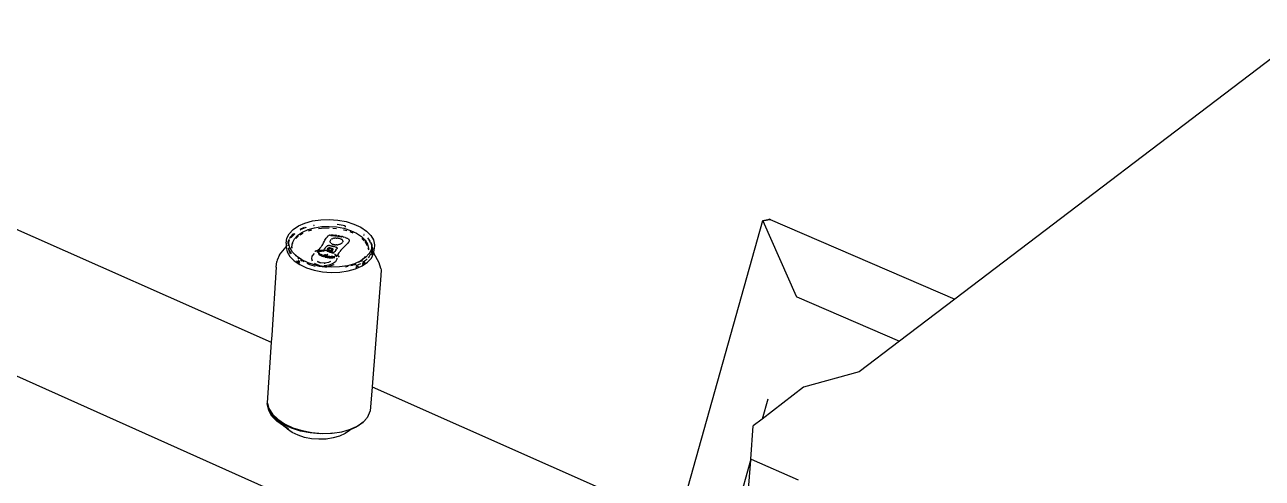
# Model space of a CAD drawing. Header units: millimetres. Extents: x -650 to 3773, y 316 to 2389.
# Drawn here: x 1752.4 to 1834.4, y 729.5 to 759.5 of the extents above; entities that cross this region are included whole.
import ezdxf

# ---------------------------------------------------------------- set-up
doc = ezdxf.new("R2010")
doc.units = ezdxf.units.MM

# ---------------------------------------------------------------- blocks, each defined once
blk = doc.blocks.new('A$Cc7a5da99')
for p, q in [((571.636, 456.49), (649.039, 422.26)), ((679.486, 398.88), (563.181, 450.852)), ((722.196, 446.259), (694.34, 425.111)), ((650.232, 429.441), (650.489, 429.715)), ((650.489, 429.715), (650.841, 429.953)), ((650.841, 429.953), (651.274, 430.145)), ((651.321, 429.861), (650.948, 429.695)), ((650.951, 429.738), (651.244, 429.87)), ((650.966, 429.681), (650.952, 429.675)), ((650.98, 429.68), (650.956, 429.669)), ((651.104, 429.549), (651.48, 429.716)), ((651.274, 430.145), (651.772, 430.284)), ((651.339, 429.866), (651.321, 429.861)), ((651.48, 429.716), (651.911, 429.837)), ((651.514, 429.635), (651.719, 429.692)), ((651.772, 430.284), (652.315, 430.365)), ((651.87, 429.982), (651.831, 429.976)), ((651.879, 429.979), (651.833, 429.972)), ((651.911, 429.837), (652.383, 429.908)), ((652.172, 429.784), (652.376, 429.814)), ((652.315, 430.365), (652.883, 430.385)), ((652.376, 429.814), (652.869, 429.832)), ((652.383, 429.908), (652.876, 429.925)), ((652.869, 429.832), (652.873, 429.831)), ((652.876, 429.925), (653.371, 429.888)), ((652.883, 430.385), (653.454, 430.343)), ((653.13, 429.812), (653.355, 429.795)), ((653.371, 429.888), (653.85, 429.799)), ((653.418, 430.051), (653.413, 430.051)), ((653.931, 429.955), (653.418, 430.051)), ((653.454, 430.343), (654.006, 430.24)), ((653.821, 429.709), (653.843, 429.705)), ((653.843, 429.705), (654.041, 429.644)), ((653.85, 429.799), (654.294, 429.66)), ((653.922, 429.926), (653.972, 429.911)), ((653.943, 429.925), (653.923, 429.929)), ((653.951, 429.927), (653.924, 429.932)), ((653.966, 429.918), (653.943, 429.925)), ((653.959, 429.925), (653.951, 429.927)), ((654.006, 430.24), (654.518, 430.08)), ((654.518, 430.08), (654.97, 429.871)), ((654.97, 429.871), (655.346, 429.618)), ((681.6, 430.292), (675.984, 410.345)), ((681.6, 430.292), (681.934, 430.361)), ((681.602, 430.285), (681.604, 430.284)), ((681.934, 430.361), (681.604, 430.285)), ((681.604, 430.284), (683.814, 425.301)), ((682.084, 430.395), (681.934, 430.361)), ((681.934, 430.361), (682.09, 430.392)), ((682.084, 430.395), (682.09, 430.392)), ((682.09, 430.392), (682.095, 430.393)), ((682.09, 430.392), (682.097, 430.389)), ((682.095, 430.393), (682.097, 430.389)), ((682.097, 430.389), (694.34, 425.111)), ((650.038, 428.825), (650.08, 429.14)), ((650.08, 429.14), (650.232, 429.441)), ((650.158, 428.784), (650.164, 428.872)), ((650.164, 428.872), (650.16, 428.865)), ((650.235, 429.013), (650.164, 428.875)), ((650.164, 428.875), (650.167, 428.917)), ((650.164, 428.875), (650.171, 428.893)), ((650.164, 428.875), (650.164, 428.872)), ((650.167, 428.917), (650.24, 429.08)), ((650.184, 428.872), (650.17, 428.768)), ((650.236, 429.021), (650.171, 428.893)), ((650.232, 428.967), (650.184, 428.872)), ((650.261, 429.127), (650.295, 429.204)), ((650.295, 429.204), (650.491, 429.426)), ((650.318, 429.182), (650.304, 429.155)), ((650.556, 429.42), (650.314, 429.162)), ((650.565, 429.446), (650.318, 429.182)), ((650.576, 429.422), (650.361, 429.193)), ((650.443, 428.844), (650.575, 429.105)), ((650.612, 429.458), (650.556, 429.42)), ((650.575, 429.105), (650.799, 429.343)), ((650.588, 429.43), (650.576, 429.422)), ((650.676, 429.126), (650.792, 429.25)), ((650.792, 429.25), (650.845, 429.286)), ((650.799, 429.343), (651.104, 429.549)), ((650.956, 429.36), (651.097, 429.456)), ((651.097, 429.456), (651.147, 429.478)), ((652.511, 428.838), (652.559, 428.938)), ((652.559, 428.938), (652.6, 429.011)), ((652.6, 429.011), (652.641, 429.075)), ((652.641, 429.075), (652.688, 429.151)), ((652.688, 429.151), (652.735, 429.223)), ((652.738, 429.226), (652.735, 429.223)), ((652.778, 429.277), (652.738, 429.226)), ((652.778, 429.277), (652.814, 429.31)), ((652.849, 429.329), (652.814, 429.31)), ((652.849, 429.329), (652.891, 429.342)), ((652.945, 429.355), (652.891, 429.342)), ((652.941, 428.889), (652.931, 428.912)), ((652.935, 428.913), (652.939, 428.949)), ((652.941, 428.889), (652.935, 428.913)), ((652.94, 428.951), (652.939, 428.949)), ((652.94, 428.956), (652.956, 428.994)), ((652.94, 428.956), (652.94, 428.951)), ((652.942, 428.886), (652.941, 428.889)), ((652.942, 428.886), (652.959, 428.857)), ((652.945, 429.355), (653.027, 429.362)), ((652.956, 428.994), (652.982, 429.034)), ((652.989, 428.821), (652.959, 428.857)), ((652.982, 429.034), (652.984, 429.038)), ((652.984, 429.038), (653.021, 429.072)), ((653.142, 429.317), (652.993, 429.316)), ((652.993, 429.316), (653.145, 429.315)), ((653.069, 429.1), (653.021, 429.072)), ((653.149, 429.355), (653.027, 429.362)), ((653.069, 429.1), (653.124, 429.121)), ((653.185, 429.138), (653.124, 429.121)), ((653.142, 429.317), (653.263, 429.3)), ((653.145, 429.315), (653.263, 429.3)), ((653.149, 429.355), (653.28, 429.34)), ((653.185, 429.138), (653.232, 429.149)), ((653.271, 429.154), (653.232, 429.149)), ((653.263, 429.3), (653.363, 429.291)), ((653.378, 429.287), (653.263, 429.3)), ((653.334, 429.156), (653.271, 429.154)), ((653.386, 429.327), (653.28, 429.34)), ((653.334, 429.156), (653.411, 429.156)), ((653.363, 429.291), (653.446, 429.284)), ((653.465, 429.275), (653.378, 429.287)), ((653.386, 429.327), (653.474, 429.312)), ((653.473, 429.149), (653.411, 429.156)), ((653.446, 429.284), (653.516, 429.275)), ((653.539, 429.261), (653.465, 429.275)), ((653.473, 429.149), (653.526, 429.138)), ((653.551, 429.297), (653.474, 429.312)), ((653.516, 429.275), (653.575, 429.26)), ((653.526, 429.138), (653.576, 429.126)), ((653.606, 429.246), (653.539, 429.261)), ((653.551, 429.297), (653.688, 429.266)), ((653.575, 429.26), (653.636, 429.247)), ((653.629, 429.106), (653.576, 429.126)), ((653.672, 429.23), (653.606, 429.246)), ((653.629, 429.106), (653.683, 429.077)), ((653.636, 429.247), (653.699, 429.228)), ((653.743, 429.212), (653.672, 429.23)), ((653.715, 429.057), (653.682, 429.08)), ((653.715, 429.057), (653.683, 429.077)), ((653.762, 429.247), (653.688, 429.266)), ((653.743, 429.212), (653.699, 429.228)), ((653.725, 429.051), (653.715, 429.057)), ((653.729, 429.047), (653.725, 429.051)), ((653.727, 429.075), (653.737, 429.061)), ((653.727, 429.075), (653.734, 429.061)), ((653.732, 429.045), (653.729, 429.047)), ((653.735, 429.042), (653.732, 429.045)), ((653.734, 429.061), (653.737, 429.061)), ((653.734, 429.061), (653.737, 429.061)), ((653.746, 429.032), (653.735, 429.042)), ((653.735, 429.042), (653.758, 429.016)), ((653.735, 428.836), (653.769, 428.873)), ((653.737, 429.061), (653.748, 429.056)), ((653.758, 429.016), (653.746, 429.032)), ((653.758, 429.016), (653.762, 429.011)), ((653.762, 429.247), (653.842, 429.223)), ((653.762, 429.011), (653.765, 429.006)), ((653.782, 428.976), (653.765, 429.006)), ((653.769, 428.873), (653.77, 428.875)), ((653.77, 428.875), (653.772, 428.878)), ((653.772, 428.878), (653.79, 428.913)), ((653.782, 428.976), (653.785, 428.971)), ((653.785, 428.971), (653.792, 428.946)), ((653.79, 428.913), (653.789, 428.908)), ((653.791, 428.915), (653.79, 428.913)), ((653.793, 428.939), (653.791, 428.915)), ((653.792, 428.942), (653.792, 428.946)), ((653.793, 428.939), (653.792, 428.942)), ((653.935, 429.191), (653.842, 429.223)), ((653.935, 429.191), (654.045, 429.15)), ((654.141, 429.108), (654.045, 429.15)), ((654.164, 428.877), (654.104, 428.809)), ((654.141, 429.108), (654.189, 429.072)), ((654.164, 428.877), (654.202, 428.928)), ((654.21, 429.041), (654.189, 429.072)), ((654.205, 428.933), (654.202, 428.928)), ((654.205, 428.933), (654.223, 428.97)), ((654.213, 429.037), (654.21, 429.041)), ((654.213, 429.037), (654.225, 429.012)), ((654.223, 428.97), (654.225, 428.977)), ((654.225, 429.012), (654.226, 429.005)), ((654.225, 428.977), (654.226, 429.005)), ((654.254, 429.577), (654.288, 429.567)), ((654.288, 429.567), (654.437, 429.498)), ((654.294, 429.66), (654.687, 429.478)), ((654.687, 429.478), (655.013, 429.259)), ((655.013, 429.259), (655.259, 429.011)), ((655.046, 429.125), (655.205, 428.965)), ((655.197, 429.382), (655.172, 429.398)), ((655.173, 429.343), (655.176, 429.342)), ((655.176, 429.342), (655.203, 429.316)), ((655.199, 429.348), (655.186, 429.357)), ((655.197, 429.359), (655.191, 429.363)), ((655.248, 428.922), (655.252, 428.918)), ((655.252, 428.918), (655.404, 428.661)), ((655.259, 429.011), (655.417, 428.744)), ((655.346, 429.618), (655.63, 429.333)), ((655.513, 429.078), (655.429, 429.163)), ((655.519, 429.051), (655.455, 429.116)), ((655.498, 429.056), (655.476, 429.079)), ((655.624, 428.843), (655.498, 429.056)), ((655.591, 428.947), (655.513, 429.078)), ((655.603, 428.909), (655.519, 429.051)), ((655.63, 429.333), (655.812, 429.026)), ((655.688, 428.783), (655.64, 428.865)), ((655.812, 429.026), (655.884, 428.708)), ((649.594, 428.051), (649.436, 427.698)), ((649.594, 428.051), (650.021, 428.582)), ((650.021, 428.582), (650.019, 428.56)), ((650.019, 428.56), (650.09, 428.242)), ((650.038, 428.825), (650.021, 428.582)), ((650.076, 428.651), (650.021, 428.582)), ((650.09, 428.242), (650.27, 427.934)), ((650.141, 428.509), (650.14, 428.502)), ((650.157, 428.51), (650.188, 428.371)), ((650.163, 428.804), (650.16, 428.774)), ((650.16, 428.772), (650.16, 428.774)), ((650.17, 428.768), (650.163, 428.759)), ((650.17, 428.768), (650.167, 428.742)), ((650.202, 428.808), (650.17, 428.768)), ((650.175, 428.706), (650.199, 428.759)), ((650.232, 428.31), (650.175, 428.511)), ((650.19, 428.636), (650.199, 428.759)), ((650.199, 428.759), (650.202, 428.808)), ((650.199, 428.759), (650.21, 428.785)), ((650.202, 428.808), (650.203, 428.818)), ((650.205, 428.811), (650.202, 428.808)), ((650.205, 428.811), (650.203, 428.818)), ((650.217, 428.826), (650.205, 428.811)), ((650.211, 428.787), (650.205, 428.811)), ((650.21, 428.785), (650.211, 428.787)), ((650.27, 428.519), (650.21, 428.785)), ((650.256, 428.32), (650.213, 428.514)), ((650.328, 428.16), (650.232, 428.31)), ((650.245, 428.209), (650.284, 428.142)), ((650.38, 428.107), (650.256, 428.32)), ((650.439, 428.228), (650.27, 428.519)), ((650.4, 428.477), (650.437, 428.751)), ((650.407, 428.57), (650.4, 428.477)), ((650.407, 428.57), (650.443, 428.844)), ((650.437, 428.751), (650.472, 428.82)), ((650.696, 427.969), (650.439, 428.228)), ((650.478, 428.833), (650.486, 428.848)), ((651.748, 427.959), (651.897, 428.125)), ((651.938, 428.283), (651.982, 428.294)), ((651.938, 428.283), (651.982, 428.294)), ((651.938, 428.283), (651.982, 428.294)), ((651.982, 428.294), (651.939, 428.281)), ((651.983, 428.292), (651.939, 428.281)), ((651.982, 428.294), (652.03, 428.313)), ((651.982, 428.294), (652.03, 428.313)), ((651.982, 428.294), (652.03, 428.313)), ((652.03, 428.313), (651.983, 428.292)), ((652.031, 428.312), (651.983, 428.292)), ((652.03, 428.313), (652.095, 428.328)), ((652.095, 428.328), (652.031, 428.312)), ((652.096, 428.327), (652.031, 428.312)), ((652.081, 428.226), (652.118, 428.237)), ((652.119, 428.237), (652.081, 428.226)), ((652.082, 428.226), (652.119, 428.237)), ((652.082, 428.226), (652.118, 428.237)), ((652.119, 428.235), (652.082, 428.224)), ((652.119, 428.235), (652.082, 428.226)), ((652.095, 428.328), (652.142, 428.339)), ((652.095, 428.328), (652.142, 428.339)), ((652.095, 428.328), (652.142, 428.339)), ((652.142, 428.339), (652.096, 428.327)), ((652.142, 428.338), (652.096, 428.327)), ((652.118, 428.237), (652.149, 428.245)), ((652.119, 428.237), (652.176, 428.252)), ((652.141, 428.332), (652.135, 428.276)), ((652.135, 428.276), (652.135, 428.269)), ((652.135, 428.269), (652.138, 428.265)), ((652.149, 428.245), (652.138, 428.265)), ((652.138, 428.139), (652.154, 428.126)), ((652.138, 428.139), (652.174, 428.129)), ((652.141, 428.332), (652.142, 428.338)), ((652.142, 428.339), (652.186, 428.402)), ((652.142, 428.339), (652.146, 428.34)), ((652.142, 428.338), (652.142, 428.339)), ((652.143, 428.338), (652.142, 428.338)), ((652.149, 428.245), (652.175, 428.252)), ((652.149, 428.245), (652.171, 428.204)), ((652.151, 428.34), (652.225, 428.349)), ((652.173, 428.2), (652.171, 428.204)), ((652.173, 428.2), (652.231, 428.139)), ((652.174, 428.129), (652.249, 428.072)), ((652.175, 428.252), (652.176, 428.252)), ((652.176, 428.252), (652.23, 428.268)), ((652.23, 428.268), (652.176, 428.251)), ((652.176, 428.252), (652.23, 428.268)), ((652.231, 428.266), (652.176, 428.251)), ((652.183, 428.103), (652.217, 428.076)), ((652.186, 428.402), (652.189, 428.406)), ((652.261, 428.489), (652.189, 428.406)), ((652.217, 428.076), (652.278, 428.032)), ((652.225, 428.349), (652.347, 428.353)), ((652.23, 428.268), (652.269, 428.28)), ((652.23, 428.268), (652.27, 428.279)), ((652.269, 428.28), (652.231, 428.268)), ((652.231, 428.268), (652.27, 428.279)), ((652.27, 428.279), (652.231, 428.266)), ((652.27, 428.278), (652.231, 428.266)), ((652.292, 428.092), (652.231, 428.139)), ((652.249, 428.072), (652.303, 428.037)), ((652.261, 428.489), (652.341, 428.578)), ((652.269, 428.28), (652.336, 428.291)), ((652.269, 428.28), (652.337, 428.291)), ((652.336, 428.291), (652.27, 428.278)), ((652.292, 428.092), (652.357, 428.057)), ((652.303, 428.037), (652.372, 428)), ((652.336, 428.291), (652.338, 428.291)), ((652.337, 428.291), (652.345, 428.292)), ((652.338, 428.291), (652.345, 428.292)), ((652.402, 428.652), (652.341, 428.578)), ((652.347, 428.353), (652.418, 428.349)), ((652.426, 428.03), (652.357, 428.057)), ((652.379, 428.295), (652.435, 428.299)), ((652.379, 428.295), (652.435, 428.299)), ((652.404, 428.655), (652.402, 428.652)), ((652.405, 428.657), (652.404, 428.655)), ((652.405, 428.657), (652.457, 428.736)), ((652.435, 428.299), (652.436, 428.298)), ((652.435, 428.299), (652.532, 428.296)), ((652.534, 428.294), (652.436, 428.298)), ((652.436, 428.298), (652.532, 428.296)), ((652.438, 428.347), (652.468, 428.345)), ((652.457, 428.736), (652.511, 428.838)), ((652.5, 428.32), (652.521, 428.326)), ((652.519, 428.32), (652.5, 428.32)), ((652.51, 428.342), (652.501, 428.344)), ((652.51, 428.342), (652.509, 428.34)), ((652.514, 428.349), (652.51, 428.356)), ((652.51, 428.342), (652.514, 428.349)), ((652.517, 428.343), (652.51, 428.342)), ((652.518, 428.341), (652.51, 428.342)), ((652.518, 428.356), (652.514, 428.349)), ((652.517, 428.343), (652.514, 428.349)), ((652.514, 428.349), (652.52, 428.343)), ((652.518, 428.341), (652.517, 428.343)), ((652.52, 428.343), (652.517, 428.343)), ((652.518, 428.356), (652.553, 428.416)), ((652.52, 428.343), (652.518, 428.356)), ((652.522, 428.333), (652.518, 428.341)), ((652.521, 428.34), (652.518, 428.341)), ((652.519, 428.32), (652.521, 428.326)), ((652.519, 428.32), (652.539, 428.319)), ((652.521, 428.343), (652.52, 428.343)), ((652.52, 428.343), (652.52, 428.342)), ((652.52, 428.342), (652.521, 428.34)), ((652.522, 428.34), (652.52, 428.342)), ((652.521, 428.343), (652.522, 428.34)), ((652.521, 428.343), (652.541, 428.343)), ((652.548, 428.34), (652.521, 428.343)), ((652.521, 428.34), (652.522, 428.34)), ((652.521, 428.326), (652.539, 428.319)), ((652.522, 428.333), (652.522, 428.34)), ((652.532, 428.296), (652.534, 428.295)), ((652.539, 428.319), (652.547, 428.325)), ((652.548, 428.318), (652.539, 428.319)), ((652.539, 428.319), (652.548, 428.319)), ((652.541, 428.343), (652.55, 428.344)), ((652.556, 428.344), (652.541, 428.343)), ((652.548, 428.34), (652.541, 428.343)), ((652.549, 428.325), (652.547, 428.325)), ((652.547, 428.325), (652.549, 428.323)), ((652.556, 428.344), (652.548, 428.34)), ((652.548, 428.34), (652.57, 428.34)), ((652.55, 428.344), (652.556, 428.344)), ((652.553, 428.416), (652.609, 428.495)), ((652.576, 428.35), (652.556, 428.344)), ((652.572, 428.343), (652.556, 428.344)), ((652.57, 428.34), (652.556, 428.344)), ((652.572, 428.343), (652.57, 428.34)), ((652.572, 428.343), (652.595, 428.34)), ((652.595, 428.34), (652.576, 428.35)), ((652.593, 428.042), (652.589, 428.044)), ((652.59, 428.047), (652.594, 428.065)), ((652.593, 428.042), (652.59, 428.047)), ((652.594, 428.041), (652.593, 428.042)), ((652.594, 428.065), (652.594, 428.041)), ((652.594, 428.038), (652.594, 428.041)), ((652.594, 428.041), (652.598, 428.04)), ((652.594, 428.038), (652.598, 428.04)), ((652.61, 428.033), (652.594, 428.038)), ((652.662, 428.343), (652.595, 428.34)), ((652.595, 428.34), (652.607, 428.339)), ((652.598, 428.04), (652.599, 428.041)), ((652.598, 428.04), (652.61, 428.033)), ((652.599, 428.041), (652.603, 428.052)), ((652.599, 428.041), (652.603, 428.042)), ((652.609, 428.052), (652.603, 428.052)), ((652.603, 428.052), (652.607, 428.05)), ((652.607, 428.05), (652.603, 428.042)), ((652.603, 428.042), (652.614, 428.032)), ((652.62, 428.337), (652.607, 428.339)), ((652.609, 428.052), (652.607, 428.05)), ((652.607, 428.05), (652.63, 428.04)), ((652.612, 428.499), (652.609, 428.495)), ((652.63, 428.04), (652.609, 428.052)), ((652.67, 428.566), (652.612, 428.499)), ((652.669, 428.328), (652.62, 428.337)), ((652.662, 428.343), (652.739, 428.328)), ((652.67, 428.566), (652.673, 428.57)), ((652.673, 428.57), (652.695, 428.588)), ((652.695, 428.588), (652.712, 428.603)), ((652.714, 428.605), (652.712, 428.603)), ((652.714, 428.605), (652.719, 428.61)), ((652.732, 428.619), (652.719, 428.61)), ((652.726, 428.02), (652.794, 428.086)), ((652.732, 428.291), (652.762, 428.289)), ((652.764, 428.281), (652.732, 428.291)), ((652.755, 428.286), (652.732, 428.291)), ((652.734, 428.315), (652.75, 428.314)), ((652.751, 428.313), (652.734, 428.315)), ((652.784, 428.32), (652.739, 428.328)), ((652.744, 428.031), (652.794, 428.086)), ((652.782, 428.646), (652.75, 428.63)), ((652.75, 428.314), (652.751, 428.313)), ((652.752, 428.391), (652.751, 428.37)), ((652.751, 428.37), (652.757, 428.35)), ((652.752, 428.403), (652.76, 428.423)), ((652.752, 428.403), (652.752, 428.391)), ((652.762, 428.289), (652.755, 428.286)), ((652.755, 428.286), (652.764, 428.281)), ((652.757, 428.35), (652.771, 428.331)), ((652.76, 428.423), (652.775, 428.442)), ((652.762, 428.289), (652.768, 428.292)), ((652.762, 428.289), (652.774, 428.283)), ((652.77, 428.289), (652.762, 428.289)), ((652.762, 428.289), (652.764, 428.281)), ((652.764, 428.281), (652.774, 428.283)), ((652.771, 428.449), (652.768, 428.433)), ((652.773, 428.448), (652.768, 428.433)), ((652.768, 428.433), (652.771, 428.417)), ((652.77, 428.432), (652.773, 428.448)), ((652.77, 428.432), (652.774, 428.448)), ((652.773, 428.416), (652.77, 428.432)), ((652.77, 428.432), (652.771, 428.417)), ((652.779, 428.464), (652.771, 428.449)), ((652.781, 428.462), (652.771, 428.449)), ((652.771, 428.417), (652.78, 428.401)), ((652.771, 428.331), (652.784, 428.32)), ((652.772, 428.433), (652.774, 428.448)), ((652.773, 428.416), (652.772, 428.433)), ((652.775, 428.417), (652.772, 428.433)), ((652.773, 428.448), (652.781, 428.462)), ((652.773, 428.448), (652.782, 428.462)), ((652.782, 428.4), (652.773, 428.416)), ((652.773, 428.416), (652.78, 428.401)), ((652.774, 428.448), (652.782, 428.462)), ((652.775, 428.442), (652.796, 428.46)), ((652.782, 428.4), (652.775, 428.417)), ((652.783, 428.401), (652.775, 428.417)), ((652.793, 428.476), (652.779, 428.464)), ((652.794, 428.475), (652.779, 428.464)), ((652.78, 428.401), (652.794, 428.385)), ((652.781, 428.462), (652.794, 428.475)), ((652.781, 428.462), (652.796, 428.475)), ((652.782, 428.646), (652.832, 428.655)), ((652.782, 428.462), (652.796, 428.475)), ((652.795, 428.385), (652.782, 428.4)), ((652.782, 428.4), (652.794, 428.385)), ((652.795, 428.385), (652.783, 428.401)), ((652.797, 428.386), (652.783, 428.401)), ((652.795, 428.318), (652.784, 428.32)), ((652.79, 428.308), (652.805, 428.306)), ((652.803, 428.29), (652.79, 428.285)), ((652.79, 428.285), (652.806, 428.285)), ((652.811, 428.487), (652.793, 428.476)), ((652.812, 428.485), (652.793, 428.476)), ((652.793, 428.313), (652.805, 428.313)), ((652.793, 428.313), (652.805, 428.306)), ((652.794, 428.475), (652.812, 428.485)), ((652.794, 428.475), (652.814, 428.485)), ((652.794, 428.389), (652.795, 428.406)), ((652.794, 428.389), (652.795, 428.403)), ((652.794, 428.387), (652.795, 428.403)), ((652.799, 428.374), (652.794, 428.389)), ((652.794, 428.387), (652.794, 428.389)), ((652.799, 428.374), (652.794, 428.387)), ((652.8, 428.371), (652.794, 428.387)), ((652.794, 428.385), (652.813, 428.371)), ((652.795, 428.406), (652.801, 428.422)), ((652.795, 428.406), (652.801, 428.419)), ((652.795, 428.403), (652.801, 428.419)), ((652.795, 428.403), (652.795, 428.406)), ((652.814, 428.371), (652.795, 428.385)), ((652.795, 428.385), (652.813, 428.371)), ((652.831, 428.309), (652.795, 428.318)), ((652.796, 428.475), (652.814, 428.485)), ((652.796, 428.46), (652.823, 428.475)), ((652.814, 428.371), (652.797, 428.386)), ((652.815, 428.372), (652.797, 428.386)), ((652.804, 428.418), (652.798, 428.403)), ((652.798, 428.403), (652.798, 428.387)), ((652.798, 428.387), (652.803, 428.372)), ((652.81, 428.359), (652.799, 428.374)), ((652.8, 428.371), (652.799, 428.374)), ((652.81, 428.359), (652.8, 428.371)), ((652.81, 428.356), (652.8, 428.371)), ((652.801, 428.422), (652.812, 428.437)), ((652.801, 428.422), (652.813, 428.434)), ((652.801, 428.419), (652.813, 428.434)), ((652.801, 428.422), (652.801, 428.419)), ((652.803, 428.372), (652.813, 428.357)), ((652.829, 428.28), (652.803, 428.29)), ((652.803, 428.29), (652.806, 428.285)), ((652.816, 428.433), (652.804, 428.418)), ((652.808, 428.312), (652.805, 428.313)), ((652.808, 428.312), (652.805, 428.313)), ((652.805, 428.306), (652.81, 428.305)), ((652.805, 428.306), (652.817, 428.299)), ((652.806, 428.285), (652.829, 428.28)), ((652.831, 428.309), (652.808, 428.312)), ((652.813, 428.357), (652.81, 428.359)), ((652.81, 428.356), (652.81, 428.359)), ((652.825, 428.345), (652.81, 428.356)), ((652.826, 428.343), (652.81, 428.356)), ((652.857, 428.295), (652.81, 428.305)), ((652.833, 428.494), (652.811, 428.487)), ((652.834, 428.493), (652.811, 428.487)), ((652.812, 428.485), (652.834, 428.493)), ((652.812, 428.485), (652.835, 428.493)), ((652.812, 428.437), (652.829, 428.45)), ((652.812, 428.437), (652.829, 428.447)), ((652.812, 428.437), (652.813, 428.434)), ((652.813, 428.434), (652.829, 428.447)), ((652.813, 428.371), (652.835, 428.358)), ((652.825, 428.345), (652.813, 428.357)), ((652.814, 428.485), (652.835, 428.493)), ((652.836, 428.358), (652.814, 428.371)), ((652.814, 428.371), (652.835, 428.358)), ((652.836, 428.358), (652.815, 428.372)), ((652.837, 428.36), (652.815, 428.372)), ((652.832, 428.446), (652.816, 428.433)), ((652.817, 428.299), (652.848, 428.288)), ((652.823, 428.475), (652.855, 428.486)), ((652.828, 428.344), (652.825, 428.345)), ((652.826, 428.343), (652.825, 428.345)), ((652.846, 428.334), (652.826, 428.343)), ((652.846, 428.331), (652.826, 428.343)), ((652.846, 428.334), (652.828, 428.344)), ((652.829, 428.45), (652.85, 428.462)), ((652.829, 428.45), (652.85, 428.459)), ((652.829, 428.447), (652.85, 428.459)), ((652.829, 428.447), (652.829, 428.45)), ((652.831, 428.309), (652.853, 428.304)), ((652.894, 428.652), (652.832, 428.655)), ((652.852, 428.457), (652.832, 428.446)), ((652.859, 428.499), (652.833, 428.494)), ((652.86, 428.497), (652.833, 428.494)), ((652.834, 428.493), (652.86, 428.497)), ((652.834, 428.493), (652.86, 428.497)), ((652.835, 428.493), (652.86, 428.497)), ((652.835, 428.358), (652.861, 428.348)), ((652.862, 428.348), (652.836, 428.358)), ((652.836, 428.358), (652.861, 428.348)), ((652.862, 428.348), (652.837, 428.36)), ((652.862, 428.35), (652.837, 428.36)), ((652.848, 428.333), (652.846, 428.334)), ((652.846, 428.331), (652.846, 428.334)), ((652.869, 428.325), (652.846, 428.331)), ((652.87, 428.323), (652.846, 428.331)), ((652.869, 428.325), (652.848, 428.333)), ((652.848, 428.288), (652.882, 428.28)), ((652.85, 428.462), (652.874, 428.471)), ((652.85, 428.462), (652.874, 428.468)), ((652.85, 428.459), (652.874, 428.468)), ((652.85, 428.459), (652.85, 428.462)), ((652.851, 428.24), (653.139, 428.144)), ((652.876, 428.466), (652.852, 428.457)), ((652.861, 428.302), (652.853, 428.304)), ((652.855, 428.486), (652.889, 428.495)), ((652.903, 428.284), (652.857, 428.295)), ((652.887, 428.501), (652.859, 428.499)), ((652.887, 428.499), (652.859, 428.499)), ((652.86, 428.497), (652.887, 428.499)), ((652.86, 428.497), (652.888, 428.499)), ((652.86, 428.497), (652.888, 428.499)), ((652.861, 428.348), (652.889, 428.341)), ((652.863, 428.302), (652.861, 428.302)), ((652.889, 428.341), (652.862, 428.35)), ((652.89, 428.342), (652.862, 428.35)), ((652.889, 428.341), (652.862, 428.348)), ((652.862, 428.348), (652.889, 428.341)), ((652.863, 428.302), (652.864, 428.301)), ((652.864, 428.301), (652.894, 428.294)), ((652.871, 428.324), (652.869, 428.325)), ((652.87, 428.323), (652.869, 428.325)), ((652.896, 428.319), (652.87, 428.323)), ((652.896, 428.316), (652.87, 428.323)), ((652.896, 428.319), (652.871, 428.324)), ((652.874, 428.471), (652.901, 428.477)), ((652.874, 428.471), (652.901, 428.474)), ((652.874, 428.468), (652.901, 428.474)), ((652.874, 428.468), (652.874, 428.471)), ((652.902, 428.472), (652.876, 428.466)), ((652.882, 428.28), (652.918, 428.276)), ((652.916, 428.498), (652.887, 428.501)), ((652.916, 428.499), (652.887, 428.501)), ((652.887, 428.499), (652.916, 428.498)), ((652.887, 428.499), (652.916, 428.498)), ((652.888, 428.499), (652.916, 428.498)), ((652.889, 428.495), (652.926, 428.499)), ((652.918, 428.336), (652.889, 428.341)), ((652.889, 428.341), (652.918, 428.336)), ((652.889, 428.341), (652.918, 428.336)), ((652.918, 428.336), (652.89, 428.342)), ((652.918, 428.338), (652.89, 428.342)), ((652.892, 428.265), (652.914, 428.26)), ((652.92, 428.263), (652.892, 428.265)), ((652.894, 428.652), (652.958, 428.643)), ((652.916, 428.288), (652.894, 428.294)), ((652.911, 428.291), (652.894, 428.294)), ((652.897, 428.318), (652.896, 428.319)), ((652.896, 428.316), (652.896, 428.319)), ((652.924, 428.316), (652.896, 428.316)), ((652.924, 428.313), (652.896, 428.316)), ((652.897, 428.318), (652.924, 428.316)), ((652.901, 428.477), (652.93, 428.48)), ((652.901, 428.474), (652.901, 428.477)), ((652.901, 428.477), (652.93, 428.477)), ((652.901, 428.474), (652.93, 428.477)), ((652.93, 428.476), (652.902, 428.472)), ((652.903, 428.284), (652.926, 428.276)), ((652.963, 428.277), (652.911, 428.291)), ((652.914, 428.26), (652.92, 428.263)), ((652.914, 428.26), (652.926, 428.254)), ((652.944, 428.493), (652.916, 428.499)), ((652.945, 428.495), (652.916, 428.499)), ((652.916, 428.498), (652.944, 428.493)), ((652.916, 428.498), (652.944, 428.493)), ((652.916, 428.498), (652.944, 428.493)), ((652.922, 428.287), (652.916, 428.288)), ((652.947, 428.335), (652.918, 428.338)), ((652.946, 428.336), (652.918, 428.338)), ((652.947, 428.335), (652.918, 428.336)), ((652.918, 428.336), (652.947, 428.334)), ((652.918, 428.336), (652.947, 428.334)), ((652.918, 428.276), (652.926, 428.276)), ((652.926, 428.254), (652.92, 428.263)), ((652.928, 428.282), (652.922, 428.287)), ((652.953, 428.316), (652.924, 428.316)), ((652.924, 428.313), (652.924, 428.316)), ((652.953, 428.316), (652.924, 428.313)), ((652.953, 428.314), (652.924, 428.313)), ((652.926, 428.499), (652.963, 428.499)), ((652.926, 428.276), (652.941, 428.27)), ((652.926, 428.276), (652.936, 428.276)), ((652.939, 428.278), (652.928, 428.282)), ((652.93, 428.48), (652.959, 428.481)), ((652.93, 428.477), (652.93, 428.48)), ((652.93, 428.48), (652.958, 428.478)), ((652.93, 428.477), (652.958, 428.478)), ((652.93, 428.476), (652.931, 428.476)), ((652.957, 428.476), (652.931, 428.476)), ((652.934, 428.246), (652.939, 428.241)), ((652.934, 428.246), (652.947, 428.246)), ((652.941, 428.27), (652.936, 428.276)), ((652.941, 428.273), (652.936, 428.276)), ((652.936, 428.276), (652.94, 428.276)), ((652.936, 428.276), (652.953, 428.268)), ((652.94, 428.259), (652.938, 428.254)), ((652.947, 428.246), (652.938, 428.254)), ((652.94, 428.276), (652.939, 428.278)), ((652.939, 428.241), (652.947, 428.246)), ((652.939, 428.241), (652.951, 428.242)), ((652.941, 428.273), (652.94, 428.276)), ((652.94, 428.276), (652.956, 428.276)), ((652.94, 428.259), (652.947, 428.246)), ((652.949, 428.27), (652.941, 428.273)), ((652.97, 428.261), (652.941, 428.27)), ((652.953, 428.268), (652.941, 428.27)), ((652.944, 428.493), (652.972, 428.485)), ((652.944, 428.493), (652.971, 428.486)), ((652.944, 428.493), (652.971, 428.486)), ((652.972, 428.485), (652.945, 428.495)), ((652.973, 428.487), (652.945, 428.495)), ((652.973, 428.338), (652.946, 428.336)), ((652.974, 428.336), (652.946, 428.336)), ((652.974, 428.336), (652.947, 428.335)), ((652.947, 428.335), (652.975, 428.336)), ((652.947, 428.334), (652.975, 428.336)), ((652.947, 428.246), (652.972, 428.236)), ((652.951, 428.242), (652.947, 428.246)), ((652.949, 428.27), (652.97, 428.261)), ((652.949, 428.27), (652.953, 428.268)), ((652.968, 428.232), (652.951, 428.242)), ((652.972, 428.236), (652.951, 428.242)), ((652.953, 428.316), (652.981, 428.319)), ((652.982, 428.319), (652.953, 428.314)), ((652.982, 428.317), (652.953, 428.314)), ((652.953, 428.314), (652.953, 428.316)), ((652.973, 428.261), (652.953, 428.268)), ((652.956, 428.276), (652.963, 428.277)), ((652.986, 428.473), (652.957, 428.476)), ((653.014, 428.632), (652.958, 428.643)), ((652.958, 428.478), (652.959, 428.481)), ((652.958, 428.478), (652.987, 428.475)), ((652.959, 428.481), (652.987, 428.478)), ((652.959, 428.481), (652.987, 428.475)), ((652.963, 428.499), (653, 428.495)), ((652.963, 428.277), (652.992, 428.28)), ((652.963, 428.277), (653.037, 428.258)), ((652.972, 428.236), (652.968, 428.232)), ((652.973, 428.261), (652.97, 428.261)), ((652.971, 428.486), (652.997, 428.476)), ((652.972, 428.485), (652.998, 428.475)), ((652.972, 428.485), (652.997, 428.476)), ((652.998, 428.475), (652.973, 428.487)), ((652.999, 428.477), (652.973, 428.487)), ((652.998, 428.343), (652.973, 428.338)), ((652.999, 428.341), (652.973, 428.338)), ((652.973, 428.261), (653.032, 428.245)), ((652.999, 428.341), (652.974, 428.336)), ((652.974, 428.336), (653, 428.341)), ((652.975, 428.336), (653, 428.341)), ((652.981, 428.319), (652.982, 428.319)), ((653.009, 428.326), (652.982, 428.319)), ((652.982, 428.317), (652.982, 428.319)), ((652.983, 428.317), (652.982, 428.317)), ((652.983, 428.317), (652.982, 428.317)), ((653.011, 428.467), (652.986, 428.473)), ((652.987, 428.478), (653.014, 428.472)), ((652.987, 428.475), (652.987, 428.478)), ((652.987, 428.478), (653.013, 428.469)), ((652.987, 428.475), (653.013, 428.469)), ((652.989, 428.821), (653.03, 428.787)), ((652.992, 428.28), (653.027, 428.288)), ((652.997, 428.476), (653.019, 428.463)), ((652.998, 428.475), (653.02, 428.463)), ((652.998, 428.475), (653.019, 428.463)), ((653.02, 428.35), (652.998, 428.343)), ((653.022, 428.349), (652.998, 428.343)), ((653.02, 428.463), (652.999, 428.477)), ((653.021, 428.464), (652.999, 428.477)), ((653.022, 428.349), (652.999, 428.341)), ((652.999, 428.341), (653.023, 428.349)), ((653, 428.495), (653.034, 428.487)), ((653, 428.341), (653.023, 428.349)), ((653.033, 428.335), (653.008, 428.323)), ((653.033, 428.332), (653.008, 428.323)), ((653.008, 428.323), (653.009, 428.326)), ((653.009, 428.326), (653.031, 428.334)), ((653.035, 428.458), (653.011, 428.467)), ((653.013, 428.469), (653.014, 428.472)), ((653.013, 428.469), (653.037, 428.46)), ((653.014, 428.632), (653.06, 428.621)), ((653.014, 428.472), (653.037, 428.463)), ((653.014, 428.472), (653.037, 428.46)), ((653.019, 428.463), (653.037, 428.449)), ((653.02, 428.463), (653.038, 428.449)), ((653.02, 428.463), (653.037, 428.449)), ((653.038, 428.361), (653.02, 428.35)), ((653.04, 428.359), (653.02, 428.35)), ((653.038, 428.449), (653.021, 428.464)), ((653.04, 428.45), (653.021, 428.464)), ((653.04, 428.359), (653.022, 428.349)), ((653.022, 428.349), (653.041, 428.359)), ((653.023, 428.349), (653.041, 428.359)), ((653.027, 428.288), (653.058, 428.3)), ((653.091, 428.228), (653.027, 428.225)), ((653.08, 428.757), (653.03, 428.787)), ((653.033, 428.335), (653.031, 428.334)), ((653.054, 428.346), (653.033, 428.332)), ((653.051, 428.345), (653.033, 428.335)), ((653.054, 428.344), (653.033, 428.332)), ((653.033, 428.332), (653.033, 428.335)), ((653.034, 428.487), (653.064, 428.476)), ((653.054, 428.447), (653.035, 428.458)), ((653.037, 428.463), (653.058, 428.451)), ((653.037, 428.46), (653.037, 428.463)), ((653.037, 428.463), (653.057, 428.448)), ((653.037, 428.46), (653.057, 428.448)), ((653.037, 428.449), (653.051, 428.434)), ((653.091, 428.228), (653.037, 428.258)), ((653.038, 428.449), (653.052, 428.433)), ((653.038, 428.449), (653.051, 428.434)), ((653.051, 428.373), (653.038, 428.361)), ((653.053, 428.372), (653.038, 428.361)), ((653.052, 428.433), (653.04, 428.45)), ((653.054, 428.434), (653.04, 428.45)), ((653.053, 428.372), (653.04, 428.359)), ((653.04, 428.359), (653.055, 428.372)), ((653.041, 428.359), (653.055, 428.372)), ((653.051, 428.434), (653.059, 428.418)), ((653.06, 428.387), (653.051, 428.373)), ((653.061, 428.386), (653.051, 428.373)), ((653.054, 428.346), (653.051, 428.345)), ((653.052, 428.433), (653.061, 428.417)), ((653.052, 428.433), (653.059, 428.418)), ((653.061, 428.386), (653.053, 428.372)), ((653.053, 428.372), (653.063, 428.386)), ((653.069, 428.434), (653.054, 428.447)), ((653.061, 428.417), (653.054, 428.434)), ((653.063, 428.418), (653.054, 428.434)), ((653.071, 428.36), (653.054, 428.344)), ((653.067, 428.358), (653.054, 428.346)), ((653.07, 428.357), (653.054, 428.344)), ((653.054, 428.344), (653.054, 428.346)), ((653.055, 428.372), (653.063, 428.386)), ((653.057, 428.448), (653.058, 428.451)), ((653.057, 428.448), (653.073, 428.435)), ((653.058, 428.451), (653.073, 428.438)), ((653.058, 428.451), (653.073, 428.435)), ((653.058, 428.3), (653.085, 428.315)), ((653.059, 428.418), (653.062, 428.402)), ((653.06, 428.621), (653.117, 428.608)), ((653.062, 428.402), (653.06, 428.387)), ((653.064, 428.401), (653.06, 428.387)), ((653.061, 428.417), (653.064, 428.401)), ((653.061, 428.417), (653.062, 428.402)), ((653.061, 428.386), (653.066, 428.402)), ((653.064, 428.401), (653.061, 428.386)), ((653.064, 428.401), (653.063, 428.418)), ((653.066, 428.402), (653.063, 428.418)), ((653.063, 428.386), (653.066, 428.402)), ((653.064, 428.476), (653.09, 428.461)), ((653.067, 428.358), (653.078, 428.373)), ((653.071, 428.36), (653.067, 428.358)), ((653.08, 428.42), (653.069, 428.434)), ((653.082, 428.375), (653.07, 428.357)), ((653.082, 428.372), (653.07, 428.357)), ((653.07, 428.357), (653.071, 428.36)), ((653.082, 428.375), (653.071, 428.36)), ((653.073, 428.438), (653.084, 428.423)), ((653.073, 428.435), (653.073, 428.438)), ((653.073, 428.438), (653.083, 428.42)), ((653.073, 428.435), (653.083, 428.42)), ((653.078, 428.373), (653.084, 428.388)), ((653.08, 428.757), (653.128, 428.734)), ((653.085, 428.404), (653.08, 428.42)), ((653.091, 428.228), (653.08, 428.232)), ((653.089, 428.391), (653.082, 428.375)), ((653.089, 428.391), (653.082, 428.372)), ((653.088, 428.388), (653.082, 428.372)), ((653.082, 428.372), (653.082, 428.375)), ((653.083, 428.42), (653.084, 428.423)), ((653.083, 428.42), (653.088, 428.404)), ((653.084, 428.423), (653.089, 428.407)), ((653.084, 428.423), (653.088, 428.404)), ((653.084, 428.388), (653.085, 428.404)), ((653.085, 428.315), (653.106, 428.332)), ((653.088, 428.404), (653.089, 428.407)), ((653.089, 428.407), (653.088, 428.388)), ((653.088, 428.404), (653.088, 428.388)), ((653.088, 428.388), (653.089, 428.391)), ((653.089, 428.407), (653.089, 428.391)), ((653.09, 428.461), (653.11, 428.444)), ((653.092, 428.228), (653.091, 428.228)), ((653.094, 428.228), (653.092, 428.228)), ((653.098, 428.227), (653.094, 428.228)), ((653.108, 428.229), (653.098, 428.227)), ((653.098, 428.227), (653.101, 428.225)), ((653.124, 428.217), (653.101, 428.225)), ((653.106, 428.332), (653.121, 428.352)), ((653.108, 428.229), (653.124, 428.217)), ((653.11, 428.444), (653.124, 428.425)), ((653.174, 428.595), (653.117, 428.608)), ((653.121, 428.352), (653.129, 428.372)), ((653.125, 428.199), (653.122, 428.194)), ((653.133, 428.187), (653.122, 428.194)), ((653.124, 428.425), (653.131, 428.405)), ((653.125, 428.216), (653.124, 428.217)), ((653.135, 428.212), (653.125, 428.216)), ((653.126, 428.213), (653.125, 428.216)), ((653.125, 428.199), (653.133, 428.187)), ((653.135, 428.212), (653.126, 428.213)), ((653.161, 428.723), (653.128, 428.734)), ((653.13, 428.384), (653.129, 428.372)), ((653.131, 428.405), (653.13, 428.384)), ((653.133, 428.187), (653.141, 428.189)), ((653.137, 428.184), (653.133, 428.187)), ((653.133, 428.187), (653.143, 428.181)), ((653.135, 428.212), (653.139, 428.209)), ((653.145, 428.205), (653.135, 428.212)), ((653.143, 428.181), (653.137, 428.184)), ((653.139, 428.209), (653.145, 428.205)), ((653.142, 428.205), (653.139, 428.209)), ((653.139, 428.144), (653.141, 428.145)), ((653.167, 428.13), (653.139, 428.144)), ((653.14, 428.145), (653.167, 428.131)), ((653.141, 428.189), (653.158, 428.174)), ((653.141, 428.189), (653.143, 428.181)), ((653.141, 428.145), (653.167, 428.132)), ((653.145, 428.205), (653.142, 428.205)), ((653.143, 428.181), (653.158, 428.174)), ((653.143, 428.145), (653.167, 428.132)), ((653.145, 428.205), (653.16, 428.197)), ((653.164, 428.195), (653.16, 428.197)), ((653.16, 428.194), (653.164, 428.195)), ((653.174, 428.191), (653.16, 428.194)), ((653.161, 428.723), (653.185, 428.718)), ((653.164, 428.195), (653.188, 428.201)), ((653.174, 428.191), (653.164, 428.195)), ((653.174, 428.595), (653.22, 428.585)), ((653.185, 428.718), (653.209, 428.712)), ((653.188, 428.201), (653.246, 428.26)), ((653.193, 428.202), (653.188, 428.201)), ((653.201, 428.21), (653.246, 428.26)), ((653.247, 428.707), (653.209, 428.712)), ((653.274, 428.571), (653.22, 428.585)), ((653.221, 428.102), (653.273, 428.059)), ((653.246, 428.26), (653.256, 428.27)), ((653.247, 428.707), (653.31, 428.704)), ((653.256, 428.27), (653.259, 428.274)), ((653.324, 428.351), (653.259, 428.274)), ((653.273, 428.059), (653.275, 428.059)), ((653.274, 428.571), (653.331, 428.552)), ((653.274, 428.06), (653.308, 428.023)), ((653.275, 428.059), (653.308, 428.023)), ((653.306, 428.022), (653.275, 428.059)), ((653.384, 428.706), (653.31, 428.704)), ((653.324, 428.351), (653.326, 428.354)), ((653.326, 428.354), (653.327, 428.355)), ((653.327, 428.355), (653.374, 428.425)), ((653.378, 428.53), (653.331, 428.552)), ((653.374, 428.425), (653.4, 428.47)), ((653.378, 428.53), (653.401, 428.508)), ((653.384, 428.706), (653.458, 428.714)), ((653.402, 428.505), (653.4, 428.47)), ((653.4, 428.47), (653.406, 428.481)), ((653.401, 428.508), (653.401, 428.514)), ((653.401, 428.506), (653.401, 428.508)), ((653.402, 428.505), (653.401, 428.506)), ((653.411, 428.479), (653.402, 428.505)), ((653.473, 428.089), (653.422, 428.029)), ((653.526, 428.728), (653.458, 428.714)), ((653.476, 428.093), (653.473, 428.089)), ((653.476, 428.093), (653.535, 428.18)), ((653.526, 428.728), (653.58, 428.743)), ((653.535, 428.18), (653.592, 428.269)), ((653.617, 428.756), (653.58, 428.743)), ((653.65, 428.349), (653.592, 428.269)), ((653.631, 428.76), (653.617, 428.756)), ((653.631, 428.76), (653.646, 428.77)), ((653.651, 428.773), (653.646, 428.77)), ((653.653, 428.353), (653.65, 428.349)), ((653.684, 428.793), (653.651, 428.773)), ((653.72, 428.428), (653.653, 428.353)), ((653.684, 428.793), (653.687, 428.797)), ((653.735, 428.836), (653.687, 428.797)), ((653.72, 428.428), (653.818, 428.521)), ((653.914, 428.61), (653.818, 428.521)), ((653.914, 428.61), (653.981, 428.677)), ((654.037, 428.738), (653.981, 428.677)), ((654.037, 428.738), (654.104, 428.809)), ((655.538, 428.126), (655.296, 427.867)), ((655.417, 428.744), (655.48, 428.469)), ((655.444, 428.501), (655.451, 428.47)), ((655.465, 428.41), (655.473, 428.376)), ((655.48, 428.469), (655.473, 428.376)), ((655.614, 428.108), (655.524, 427.928)), ((655.674, 428.398), (655.538, 428.126)), ((655.633, 428.807), (655.634, 428.805)), ((655.672, 428.762), (655.636, 428.823)), ((655.694, 428.755), (655.638, 428.849)), ((655.638, 428.799), (655.656, 428.77)), ((655.646, 428.041), (655.673, 428.096)), ((655.656, 428.77), (655.705, 428.602)), ((655.664, 428.433), (655.679, 428.407)), ((655.664, 428.433), (655.674, 428.398)), ((655.706, 428.614), (655.672, 428.762)), ((655.679, 428.407), (655.674, 428.398)), ((655.674, 427.826), (655.825, 428.127)), ((655.681, 428.329), (655.676, 428.289)), ((655.68, 428.41), (655.679, 428.407)), ((655.705, 428.602), (655.68, 428.41)), ((655.694, 428.755), (655.688, 428.783)), ((655.69, 428.342), (655.694, 428.326)), ((655.704, 428.509), (655.691, 428.409)), ((655.719, 428.153), (655.693, 428.093)), ((655.713, 428.671), (655.694, 428.755)), ((655.701, 428.15), (655.703, 428.156)), ((655.703, 428.156), (655.715, 428.25)), ((655.704, 428.509), (655.709, 428.586)), ((655.704, 428.363), (655.709, 428.355)), ((655.706, 428.614), (655.705, 428.602)), ((655.705, 428.602), (655.709, 428.586)), ((655.713, 428.671), (655.706, 428.614)), ((655.71, 428.597), (655.706, 428.614)), ((655.709, 428.586), (655.71, 428.597)), ((655.709, 428.586), (655.725, 428.532)), ((655.71, 428.597), (655.715, 428.665)), ((655.725, 428.532), (655.71, 428.597)), ((655.718, 428.708), (655.713, 428.671)), ((655.715, 428.665), (655.713, 428.671)), ((655.724, 428.163), (655.713, 428.055)), ((655.719, 428.153), (655.713, 428.055)), ((655.714, 428.255), (655.715, 428.25)), ((655.715, 428.665), (655.718, 428.708)), ((655.758, 428.477), (655.715, 428.665)), ((655.715, 428.25), (655.725, 428.326)), ((655.715, 428.25), (655.724, 428.219)), ((655.724, 428.219), (655.719, 428.153)), ((655.724, 428.163), (655.719, 428.153)), ((655.723, 428.329), (655.725, 428.326)), ((655.732, 428.314), (655.724, 428.219)), ((655.724, 428.219), (655.727, 428.208)), ((655.727, 428.208), (655.724, 428.163)), ((655.742, 428.458), (655.725, 428.532)), ((655.725, 428.532), (655.744, 428.466)), ((655.725, 428.326), (655.742, 428.458)), ((655.725, 428.326), (655.731, 428.316)), ((655.729, 428.219), (655.727, 428.208)), ((655.727, 428.208), (655.751, 428.124)), ((655.73, 428.251), (655.729, 428.219)), ((655.729, 428.219), (655.751, 428.124)), ((655.732, 428.314), (655.73, 428.251)), ((655.734, 428.311), (655.73, 428.251)), ((655.733, 428.357), (655.731, 428.316)), ((655.731, 428.316), (655.732, 428.314)), ((655.732, 428.314), (655.734, 428.311)), ((655.744, 428.466), (655.734, 428.311)), ((655.734, 428.311), (655.827, 428.147)), ((655.764, 428.448), (655.758, 428.477)), ((655.825, 428.127), (655.827, 428.147)), ((655.827, 428.147), (655.865, 428.443)), ((656.185, 427.518), (655.827, 428.147)), ((655.884, 428.708), (655.865, 428.443)), ((649.374, 427.231), (649.069, 422.722)), ((649.374, 427.231), (649.401, 427.606)), ((649.436, 427.698), (649.401, 427.606)), ((650.27, 427.934), (650.553, 427.648)), ((650.553, 427.648), (650.928, 427.395)), ((650.696, 427.969), (650.653, 428.034)), ((650.772, 427.914), (650.653, 428.034)), ((650.707, 427.958), (650.696, 427.969)), ((650.772, 427.914), (650.707, 427.958)), ((650.72, 427.653), (650.936, 427.508)), ((650.731, 427.654), (650.936, 427.515)), ((651.06, 427.719), (650.772, 427.914)), ((650.821, 427.865), (650.772, 427.914)), ((650.895, 427.76), (650.817, 427.838)), ((650.941, 427.585), (650.832, 427.657)), ((650.942, 427.591), (650.844, 427.657)), ((650.928, 427.395), (651.381, 427.183)), ((651.08, 427.617), (650.987, 427.681)), ((651.212, 427.575), (650.998, 427.72)), ((651.488, 427.52), (651.06, 427.719)), ((651.605, 427.391), (651.429, 427.473)), ((651.972, 427.369), (651.488, 427.52)), ((651.916, 427.294), (651.605, 427.391)), ((651.722, 427.787), (651.748, 427.959)), ((651.781, 427.625), (651.722, 427.787)), ((651.822, 427.432), (651.821, 427.433)), ((651.822, 427.432), (652.007, 427.362)), ((651.915, 427.484), (651.913, 427.484)), ((651.939, 427.456), (651.913, 427.484)), ((651.94, 427.456), (651.913, 427.484)), ((651.914, 427.484), (651.94, 427.456)), ((651.915, 427.484), (651.94, 427.456)), ((651.915, 427.484), (651.937, 427.455)), ((651.96, 427.28), (651.938, 427.287)), ((652.216, 427.344), (651.94, 427.456)), ((652.007, 427.362), (651.972, 427.369)), ((652.494, 427.271), (652.007, 427.362)), ((652.007, 427.362), (652.168, 427.302)), ((652.307, 427.514), (652.095, 427.596)), ((652.157, 427.567), (652.095, 427.596)), ((652.327, 427.501), (652.157, 427.567)), ((652.215, 427.293), (652.211, 427.293)), ((652.215, 427.293), (652.59, 427.242)), ((652.216, 427.344), (652.546, 427.305)), ((652.278, 428.032), (652.307, 428.016)), ((652.554, 427.482), (652.307, 427.514)), ((652.319, 428.009), (652.358, 427.986)), ((652.358, 427.986), (652.392, 427.973)), ((652.372, 428), (652.402, 427.988)), ((652.392, 427.973), (652.413, 427.964)), ((652.402, 427.988), (652.42, 427.981)), ((652.413, 427.964), (652.451, 427.951)), ((652.42, 427.981), (652.453, 427.97)), ((652.426, 428.03), (652.561, 427.986)), ((652.451, 427.951), (652.51, 427.93)), ((652.453, 427.97), (652.504, 427.953)), ((652.717, 427.254), (652.494, 427.271)), ((652.563, 428.01), (652.497, 428.031)), ((652.57, 427.994), (652.497, 428.031)), ((652.504, 427.953), (652.598, 427.924)), ((652.51, 427.93), (652.518, 427.927)), ((652.546, 427.305), (652.597, 427.315)), ((652.597, 427.315), (652.546, 427.305)), ((652.597, 427.315), (652.546, 427.306)), ((652.546, 427.306), (652.597, 427.315)), ((652.598, 427.314), (652.546, 427.305)), ((652.592, 427.488), (652.554, 427.482)), ((652.567, 427.477), (652.554, 427.475)), ((652.561, 427.986), (652.625, 427.969)), ((652.563, 428.01), (652.626, 427.993)), ((652.607, 427.482), (652.567, 427.477)), ((652.629, 427.978), (652.57, 427.994)), ((652.59, 427.242), (652.717, 427.254)), ((652.592, 427.904), (652.619, 427.896)), ((652.826, 427.533), (652.592, 427.488)), ((652.86, 427.359), (652.597, 427.315)), ((652.598, 427.924), (652.698, 427.905)), ((652.61, 428.033), (652.614, 428.032)), ((652.614, 428.032), (652.615, 428.031)), ((652.619, 428.03), (652.615, 428.031)), ((652.619, 428.03), (652.62, 428.027)), ((652.619, 428.03), (652.633, 428.026)), ((652.619, 427.896), (652.736, 427.874)), ((652.633, 428.026), (652.62, 428.027)), ((652.625, 427.969), (652.692, 427.957)), ((652.626, 427.993), (652.693, 427.98)), ((652.692, 427.966), (652.629, 427.978)), ((652.638, 428.025), (652.633, 428.026)), ((652.653, 428.026), (652.638, 428.025)), ((652.638, 428.025), (652.652, 428.022)), ((652.658, 428.024), (652.638, 428.025)), ((652.658, 428.024), (652.653, 428.026)), ((652.658, 428.024), (652.663, 428.023)), ((652.663, 428.023), (652.691, 428.016)), ((652.684, 428.015), (652.663, 428.023)), ((652.686, 428.012), (652.663, 428.023)), ((652.692, 428.014), (652.684, 428.015)), ((652.686, 428.012), (652.692, 428.014)), ((652.706, 428.012), (652.686, 428.012)), ((652.692, 428.014), (652.695, 428.014)), ((652.767, 427.969), (652.692, 427.966)), ((652.844, 427.935), (652.692, 427.957)), ((652.767, 427.969), (652.693, 427.98)), ((652.695, 428.014), (652.707, 428.018)), ((652.706, 428.012), (652.695, 428.014)), ((652.716, 428.028), (652.697, 428.025)), ((652.697, 428.025), (652.724, 428.024)), ((652.698, 427.905), (652.755, 427.895)), ((652.712, 428.011), (652.706, 428.012)), ((652.712, 428.012), (652.707, 428.018)), ((652.712, 428.011), (652.712, 428.012)), ((652.712, 428.011), (652.714, 428.012)), ((652.712, 428.012), (652.714, 428.012)), ((652.718, 428.012), (652.714, 428.012)), ((652.724, 428.024), (652.716, 428.028)), ((652.717, 427.254), (652.718, 427.254)), ((652.72, 428.014), (652.718, 428.012)), ((652.72, 427.254), (652.718, 427.254)), ((652.726, 428.02), (652.72, 428.014)), ((652.72, 428.014), (652.727, 428.016)), ((652.72, 427.254), (652.95, 427.312)), ((653.034, 427.231), (652.72, 427.254)), ((652.744, 428.031), (652.726, 428.02)), ((652.744, 428.031), (652.727, 428.016)), ((652.736, 427.874), (652.803, 427.864)), ((652.755, 427.895), (652.791, 427.889)), ((652.791, 427.889), (652.813, 427.887)), ((652.803, 427.864), (652.845, 427.857)), ((652.813, 427.887), (652.847, 427.882)), ((652.975, 427.595), (652.826, 427.533)), ((652.827, 427.533), (652.826, 427.533)), ((652.928, 427.927), (652.844, 427.935)), ((652.845, 427.857), (652.871, 427.854)), ((652.847, 427.882), (652.941, 427.879)), ((653.098, 427.446), (652.86, 427.359)), ((652.871, 427.854), (652.911, 427.85)), ((652.911, 427.85), (653.022, 427.848)), ((652.928, 427.927), (653.019, 427.926)), ((652.941, 427.879), (653.021, 427.881)), ((652.95, 427.312), (652.951, 427.312)), ((652.951, 427.312), (653.213, 427.403)), ((653.123, 427.935), (653.019, 427.926)), ((653.021, 427.881), (653.143, 427.889)), ((653.022, 427.848), (653.118, 427.853)), ((653.571, 427.25), (653.034, 427.231)), ((653.287, 427.578), (653.098, 427.446)), ((653.118, 427.853), (653.25, 427.864)), ((653.123, 427.935), (653.244, 427.956)), ((653.143, 427.889), (653.25, 427.864)), ((653.213, 427.403), (653.214, 427.403)), ((653.331, 427.981), (653.244, 427.956)), ((653.318, 428), (653.246, 427.979)), ((653.319, 427.997), (653.246, 427.979)), ((653.382, 427.758), (653.287, 427.578)), ((653.381, 427.757), (653.287, 427.578)), ((653.318, 428), (653.306, 428.022)), ((653.307, 428.023), (653.321, 427.999)), ((653.319, 427.997), (653.307, 428.023)), ((653.308, 428.023), (653.32, 428.001)), ((653.308, 428.023), (653.321, 427.999)), ((653.32, 428.001), (653.318, 428)), ((653.319, 427.997), (653.318, 428)), ((653.322, 427.998), (653.319, 427.997)), ((653.355, 428.011), (653.32, 428.001)), ((653.32, 428.001), (653.321, 427.999)), ((653.321, 427.999), (653.322, 427.998)), ((653.321, 427.999), (653.341, 427.964)), ((653.321, 427.999), (653.34, 427.965)), ((653.334, 428.002), (653.322, 427.998)), ((653.322, 427.998), (653.331, 427.981)), ((653.354, 427.987), (653.331, 427.981)), ((653.331, 427.981), (653.34, 427.965)), ((653.331, 427.981), (653.339, 427.964)), ((653.355, 428.011), (653.334, 428.002)), ((653.341, 427.964), (653.339, 427.964)), ((653.361, 427.93), (653.339, 427.964)), ((653.34, 427.965), (653.341, 427.964)), ((653.341, 427.964), (653.361, 427.93)), ((653.36, 427.929), (653.341, 427.964)), ((653.354, 427.987), (653.422, 428.029)), ((653.373, 427.905), (653.36, 427.929)), ((653.361, 427.93), (653.363, 427.929)), ((653.361, 427.93), (653.374, 427.906)), ((653.373, 427.905), (653.361, 427.93)), ((653.363, 427.929), (653.375, 427.905)), ((653.363, 427.929), (653.374, 427.906)), ((653.394, 427.829), (653.381, 427.757)), ((653.394, 427.829), (653.382, 427.758)), ((653.477, 427.985), (653.458, 428.013)), ((653.479, 427.986), (653.458, 428.013)), ((653.46, 428.014), (653.48, 427.986)), ((653.46, 428.014), (653.48, 427.986)), ((653.46, 428.014), (653.479, 427.986)), ((653.505, 427.947), (653.477, 427.985)), ((653.507, 427.948), (653.477, 427.985)), ((653.48, 427.986), (653.508, 427.948)), ((653.515, 427.914), (653.505, 427.947)), ((653.507, 427.948), (653.517, 427.914)), ((653.515, 427.914), (653.507, 427.948)), ((653.508, 427.948), (653.518, 427.914)), ((653.508, 427.948), (653.517, 427.914)), ((653.533, 427.887), (653.515, 427.914)), ((653.534, 427.888), (653.515, 427.914)), ((653.517, 427.914), (653.536, 427.888)), ((653.517, 427.914), (653.534, 427.888)), ((653.518, 427.914), (653.536, 427.888)), ((654.085, 427.327), (653.571, 427.25)), ((654.137, 427.263), (653.97, 427.217)), ((654.556, 427.459), (654.085, 427.327)), ((654.392, 427.335), (654.307, 427.311)), ((654.596, 427.426), (654.392, 427.335)), ((654.635, 427.397), (654.53, 427.35)), ((654.965, 427.641), (654.556, 427.459)), ((654.633, 427.118), (655.066, 427.312)), ((654.64, 427.225), (654.814, 427.303)), ((654.641, 427.233), (654.828, 427.317)), ((654.776, 427.264), (654.643, 427.204)), ((654.95, 427.442), (654.646, 427.307)), ((655.064, 427.705), (654.813, 427.534)), ((654.956, 427.447), (654.95, 427.442)), ((654.997, 427.627), (654.954, 427.598)), ((655.073, 427.715), (654.965, 427.641)), ((655.09, 427.726), (654.997, 427.627)), ((655.073, 427.715), (655.064, 427.705)), ((655.066, 427.312), (655.418, 427.551)), ((655.284, 427.941), (655.073, 427.715)), ((655.09, 427.726), (655.073, 427.715)), ((655.201, 427.495), (655.073, 427.405)), ((655.076, 427.448), (655.256, 427.57)), ((655.076, 427.442), (655.248, 427.559)), ((655.282, 427.668), (655.082, 427.532)), ((655.296, 427.867), (655.09, 427.726)), ((655.211, 427.856), (655.09, 427.726)), ((655.211, 427.856), (655.284, 427.941)), ((655.391, 427.785), (655.282, 427.668)), ((655.418, 427.551), (655.674, 427.826)), ((655.524, 427.928), (655.457, 427.856)), ((656.294, 427.142), (656.185, 427.518)), ((651.381, 427.183), (651.894, 427.023)), ((651.894, 427.023), (652.447, 426.92)), ((652.447, 426.92), (653.02, 426.877)), ((653.02, 426.877), (653.589, 426.897)), ((653.589, 426.897), (654.134, 426.978)), ((654.134, 426.978), (654.633, 427.118)), ((654.643, 427.204), (654.639, 427.202)), ((656.291, 426.67), (655.952, 422.161)), ((656.316, 427.045), (656.291, 426.67)), ((656.294, 427.142), (656.316, 427.045)), ((683.813, 425.299), (683.814, 425.301)), ((683.813, 425.299), (683.816, 425.292)), ((683.816, 425.292), (683.857, 425.275)), ((683.857, 425.275), (690.664, 422.323)), ((694.34, 425.111), (690.664, 422.323)), ((649.069, 422.722), (649.039, 422.26)), ((690.664, 422.323), (687.993, 420.297)), ((649.039, 422.26), (648.779, 418.25)), ((655.952, 422.161), (655.729, 419.302)), ((687.993, 420.297), (684.311, 419.285)), ((655.729, 419.302), (655.604, 417.691)), ((655.729, 419.302), (675.984, 410.345)), ((684.311, 419.285), (681.566, 417.174)), ((648.778, 418.201), (648.783, 418.236)), ((648.778, 418.201), (648.792, 418.112)), ((648.86, 417.824), (648.778, 418.201)), ((648.779, 418.25), (648.783, 418.236)), ((648.783, 418.236), (648.884, 417.873)), ((681.941, 418.502), (681.566, 417.174)), ((648.873, 417.738), (648.792, 418.112)), ((649.071, 417.46), (648.86, 417.824)), ((649.083, 417.375), (648.873, 417.738)), ((648.884, 417.873), (649.116, 417.506)), ((649.402, 417.121), (649.071, 417.46)), ((649.116, 417.506), (649.468, 417.164)), ((655.449, 417.335), (655.604, 417.691)), ((649.412, 417.038), (649.083, 417.375)), ((649.841, 416.82), (649.402, 417.121)), ((649.848, 416.74), (649.412, 417.038)), ((649.468, 417.164), (649.925, 416.861)), ((650.371, 416.57), (649.841, 416.82)), ((649.846, 416.766), (650.189, 416.532)), ((649.846, 416.759), (649.899, 416.709)), ((649.848, 416.74), (649.899, 416.709)), ((649.899, 416.709), (650.189, 416.532)), ((649.899, 416.709), (650.117, 416.5)), ((649.925, 416.861), (650.469, 416.607)), ((650.972, 416.38), (650.371, 416.57)), ((650.469, 416.607), (651.081, 416.412)), ((654.281, 416.503), (654.417, 416.565)), ((654.668, 416.642), (654.314, 416.48)), ((654.417, 416.565), (654.418, 416.566)), ((654.418, 416.566), (654.451, 416.581)), ((654.451, 416.581), (654.438, 416.572)), ((654.451, 416.581), (654.774, 416.729)), ((655.078, 416.924), (654.668, 416.642)), ((654.774, 416.729), (655.135, 416.986)), ((655.135, 416.986), (655.078, 416.924)), ((655.135, 416.986), (655.169, 417.01)), ((655.169, 417.01), (655.342, 417.211)), ((655.376, 417.248), (655.342, 417.211)), ((655.379, 417.254), (655.376, 417.248)), ((655.379, 417.254), (655.449, 417.335)), ((680.808, 414.52), (680.982, 416.725)), ((681.566, 417.174), (680.982, 416.725)), ((650.434, 416.283), (650.117, 416.5)), ((650.816, 416.102), (650.434, 416.283)), ((651.25, 415.965), (650.816, 416.102)), ((651.62, 416.257), (650.972, 416.38)), ((651.081, 416.412), (651.737, 416.285)), ((651.718, 415.877), (651.25, 415.965)), ((652.291, 416.207), (651.62, 416.257)), ((652.202, 415.84), (651.718, 415.877)), ((651.737, 416.285), (652.41, 416.23)), ((652.683, 415.857), (652.202, 415.84)), ((652.959, 416.23), (652.291, 416.207)), ((652.41, 416.23), (653.075, 416.248)), ((653.144, 415.927), (652.683, 415.857)), ((653.075, 416.248), (652.959, 416.23)), ((653.075, 416.248), (653.707, 416.341)), ((653.565, 416.047), (653.144, 415.927)), ((653.932, 416.212), (653.565, 416.047)), ((653.707, 416.341), (654.281, 416.503)), ((654.229, 416.417), (653.932, 416.212)), ((654.314, 416.48), (654.229, 416.417)), ((654.314, 416.48), (654.248, 416.449)), ((654.248, 416.449), (654.262, 416.459)), ((654.323, 416.487), (654.314, 416.48)), ((680.816, 414.517), (678.065, 404.779)), ((679.923, 403.953), (680.826, 414.458)), ((680.816, 414.517), (680.808, 414.52)), ((680.872, 414.492), (680.816, 414.517)), ((680.826, 414.458), (680.872, 414.492)), ((683.987, 413.124), (680.872, 414.492))]:
    blk.add_line(p, q)

msp = doc.modelspace()

# ---------------------------------------------------------------- block references
msp.add_blockref('A$Cc7a5da99', (1119.698, 316.243))

doc.saveas('drawing.dxf')
